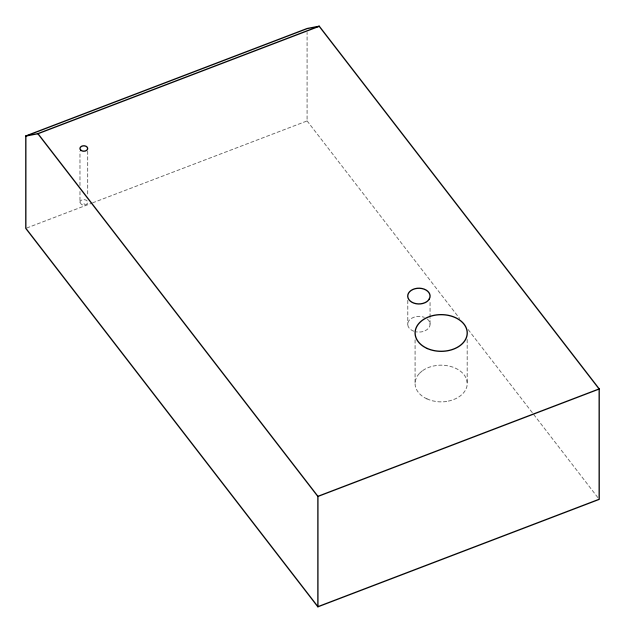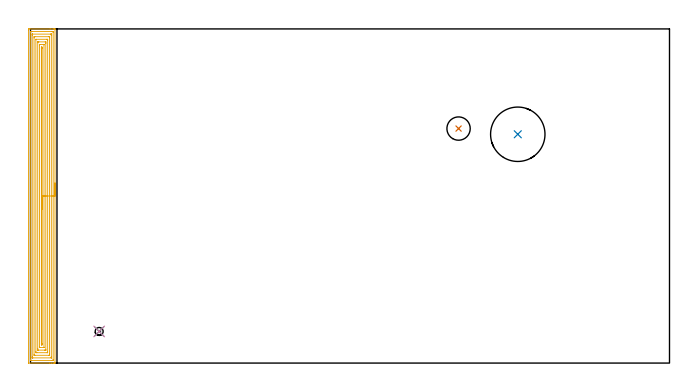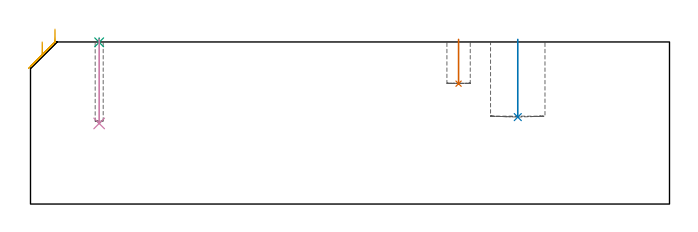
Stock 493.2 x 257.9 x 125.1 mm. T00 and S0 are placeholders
(PLAN: 5 operations, 4 tool changes, 17.4 min)
(1 INDEXABLE_INSERT_DRILL_BLIND_HOLE_FROM_SOLID | STEP1POCKET | NXT0302_007 | 0.14 min | 8120 mm3)
(2 INDEXABLE_INSERT_DRILL_BLIND_HOLE_FROM_SOLID_1 | STEP1POCKET_1 | NXT0302_036 | 0.24 min | 79622 mm3)
(3 SPOT_DRILL | STEP1POCKET_2 | NXT0321_9005460120000 | 0.03 min | 1 mm3)
(4 DRILL_BLIND_HOLE_INTO_CENTER | STEP1POCKET_2 | UGT0301_457 | 0.26 min | 1830 mm3)
(5 AREA_MILL | FG_CHAMFER_SURFACE | UGT0205_001 | 16.74 min | 53662 mm3)
(TOOL NXT0302_007 | Index. Insert Drill 18mm [880-D1800L25-05] | D18 PA176 FL90 Z2)
(TOOL NXT0302_036 | Index. Insert Drill 42mm [880-D4200L50-05] | D42 PA176 FL210 Z2)
(TOOL NXT0321_9005460120000 | NC Spot Drill, 142deg, 12mm, Carbide, Uncoated | D12 PA142 FL30 Z2)
(TOOL UGT0301_457 | Carbide Drill 6.2 mm | D6.2 PA118 FL63 Z2)
(TOOL UGT0205_001 | Chamfer Mill 20 x 3 x 45 deg. | D20 FL50 Z2)
(OP 1 INDEXABLE_INSERT_DRILL_BLIND_HOLE_FROM_SOLID)
G17 G21 G94 G90
T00 M6
G54
G17 G0 G90 X330.4 Y181. S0 M3
G43 Z135.1 H1
G94 G81 G98 Z92.9 F250. R127.1
G80
M5
M2
(OP 2 INDEXABLE_INSERT_DRILL_BLIND_HOLE_FROM_SOLID_1)
G17 G21 G94 G90
T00 M6
G54
G17 G0 G90 X376.1 Y176.6 S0 M3
G43 Z135.1 H1
G94 G81 G98 Z67.1 F250. R127.1
G80
M5
M2
(OP 3 SPOT_DRILL)
G17 G21 G94 G90
T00 M6
G54
G17 G0 G90 X53. Y24.4 S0 M3
G43 Z135.1 H0
G94 G81 G98 Z124.833 F250. R128.1
G80
M5
M2
(OP 4 DRILL_BLIND_HOLE_INTO_CENTER)
G17 G21 G94 G90
T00 M6
G54
G17 G0 G90 X53. Y24.4 S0 M3
G43 Z135.1 H0
G94 G81 G98 Z62.2 F250. R127.1
G80
M5
M2
(OP 5 AREA_MILL)
G17 G21 G94 G90
T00 M6
G54
G17 G0 G90 X18.9 Y138.95 S1061 M3
G43 Z135.1 H0
G94 G1 Y138.912 Z134.228 F250.
Y138.798 Z133.363
Y138.609 Z132.512
Y138.347 Z131.68
Y138.013 Z130.874
Y137.61 Z130.1
Y137.142 Z129.364
Y136.61 Z128.672
Y136.021 Z128.029
Y135.378 Z127.439
Y134.686 Z126.908
Y133.95 Z126.44
Y133.176 Z126.037
Y132.37 Z125.703
Y131.538 Z125.441
Y130.687 Z125.252
Y129.822 Z125.138
Y128.95 Z125.1
Y0.183
X18.897 Y0.009 Z125.088
X18.885 Y0.007 Z125.076
X18.506 Y0. Z124.706
X18.259 Z124.459
X17.536 Z123.731
X16.29 Z122.487
X14.885 Z121.08
X-1.281 Y0.001 Z104.917
X-1.492 Y0.01 Z104.706
X-1.499 Y0.222 Z104.699
Y0.251
X-1.5 Y256.862 Z104.7
X-1.499 Y257.27 Z104.701
X-1.495 Y257.752 Z104.703
X-1.492 Y257.891 Z104.706
X-1.019 Y257.895 Z105.178
X-0.397 Y257.9 Z105.801
X15.146 Z121.341
X17.536 Z123.731
X18.259 Z124.459
X18.506 Z124.706
X18.885 Y257.893 Z125.076
X18.897 Y257.891 Z125.088
X18.9 Y257.717 Z125.1
Y128.95
X17.486 Z123.686
X17.485 Y2.47 Z123.685
X17.484 Y2.419 Z123.684
X17.472 Y2.01 Z123.672
X17.063 Y2.002 Z123.263
X16.652 Y2.001 Z122.852
X16.182 Y2. Z122.382
X0.748 Y2.001 Z106.948
X0.275 Y2.003 Z106.475
X0.032 Y2.01 Z106.232
X-0.079 Y2.026 Z106.121
X-0.085 Y2.368 Z106.115
Y2.419
Y255.43
X-0.084 Y255.481 Z106.116
X-0.072 Y255.89 Z106.128
X0.337 Y255.898 Z106.537
X0.748 Y255.899 Z106.948
X1.218 Y255.9 Z107.418
X16.652 Y255.899 Z122.852
X17.125 Y255.897 Z123.325
X17.368 Y255.89 Z123.568
X17.479 Y255.874 Z123.679
X17.485 Y255.533 Z123.685
Y255.481
X17.486 Y128.95 Z123.686
X16.072 Z122.272
X16.071 Y4.795 Z122.271
X16.07 Y4.207 Z122.27
X16.067 Y4.054 Z122.267
X16.065 Y4.019 Z122.265
X16.062 Y4.01 Z122.262
X16.041 Y4.007 Z122.241
X15.972 Y4.001 Z122.172
X1.836 Y4. Z108.036
X1.632 Y4.001 Z107.832
X1.427 Y4.003 Z107.627
X1.369 Y4.006 Z107.569
X1.338 Y4.01 Z107.538
X1.335 Y4.025 Z107.535
X1.332 Y4.105 Z107.532
X1.33 Y4.207 Z107.53
X1.329 Y4.514 Z107.529
X1.328 Y5.101 Z107.528
Y253.105
X1.33 Y253.693 Z107.53
X1.333 Y253.846 Z107.533
X1.335 Y253.881 Z107.535
X1.338 Y253.89 Z107.538
X1.359 Y253.893 Z107.559
X1.428 Y253.899 Z107.628
X15.564 Y253.9 Z121.764
X15.768 Y253.899 Z121.968
X15.973 Y253.897 Z122.173
X16.031 Y253.894 Z122.231
X16.062 Y253.89 Z122.262
X16.065 Y253.875 Z122.265
X16.068 Y253.795 Z122.268
X16.07 Y253.693 Z122.27
X16.071 Y253.386 Z122.271
X16.072 Y252.799 Z122.272
Y128.95
X14.657 Z120.857
Y6.89
X14.654 Y6.229 Z120.854
X14.65 Y6.014 Z120.85
X14.441 Y6.008 Z120.641
X14.001 Y6. Z120.201
X3.399 Z109.599
X2.958 Y6.007 Z109.158
X2.75 Y6.012 Z108.95
X2.747 Y6.133 Z108.947
X2.743 Y6.659 Z108.943
Y251.01
X2.746 Y251.671 Z108.946
X2.75 Y251.886 Z108.95
X2.959 Y251.892 Z109.159
X3.399 Y251.9 Z109.599
X14.001 Z120.201
X14.441 Y251.893 Z120.641
X14.65 Y251.888 Z120.85
X14.653 Y251.767 Z120.853
X14.657 Y251.241 Z120.857
Y128.95
X13.243 Z119.443
X13.242 Y8.424 Z119.442
X13.239 Y8.171 Z119.439
X13.236 Y8.011 Z119.436
X13.201 Y8.007 Z119.401
X13.118 Y8.003 Z119.318
X12.904 Y8. Z119.104
X4.952 Z111.152
X4.282 Y8.004 Z110.482
X4.187 Y8.007 Z110.387
X4.165 Y8.009 Z110.365
X4.161 Y8.129 Z110.361
X4.158 Y8.297 Z110.358
X4.157 Y8.805 Z110.357
X4.158 Y249.476 Z110.358
X4.161 Y249.73 Z110.361
X4.164 Y249.89 Z110.364
X4.199 Y249.893 Z110.399
X4.282 Y249.897 Z110.482
X4.496 Y249.9 Z110.696
X12.448 Z118.648
X13.118 Y249.896 Z119.318
X13.213 Y249.893 Z119.413
X13.235 Y249.891 Z119.435
X13.239 Y249.771 Z119.439
X13.242 Y249.603 Z119.442
X13.243 Y249.349 Z119.443
Y249.222
Y128.95
X11.829 Z118.029
X11.828 Y10.225 Z118.028
X11.827 Y10.104 Z118.027
X11.825 Y10.044 Z118.025
X11.822 Y10.019 Z118.022
X11.805 Y10.007 Z118.005
X11.351 Y10.003 Z117.551
X10.928 Y10. Z117.128
X6.049 Y10.001 Z112.249
X5.622 Y10.004 Z111.822
X5.579 Y10.01 Z111.779
X5.577 Y10.051 Z111.777
X5.573 Y10.467 Z111.773
X5.571 Y10.95 Z111.771
Y11.361
X5.572 Y247.676 Z111.772
X5.573 Y247.796 Z111.773
X5.575 Y247.856 Z111.775
X5.577 Y247.881 Z111.777
X5.595 Y247.893 Z111.795
X6.049 Y247.897 Z112.249
X6.472 Y247.9 Z112.672
X11.351 Y247.899 Z117.551
X11.778 Y247.896 Z117.978
X11.821 Y247.89 Z118.021
X11.823 Y247.849 Z118.023
X11.827 Y247.434 Z118.027
X11.829 Y246.95 Z118.029
Y246.539
Y128.95
X10.415 Z116.615
Y12.255
X10.413 Y12.045 Z116.613
X10.411 Y12.02 Z116.611
X10.409 Y12.014 Z116.609
X10.389 Y12.01 Z116.589
X10.255 Y12.004 Z116.455
X10.087 Y12.001 Z116.287
X7.064 Z113.264
X7.033 Y12.002 Z113.233
X7.001 Y12.007 Z113.201
X6.992 Y12.01 Z113.192
X6.99 Y12.02 Z113.19
X6.987 Y12.055 Z113.187
X6.985 Y12.202 Z113.185
Y12.255
Y245.645
X6.987 Y245.855 Z113.187
X6.989 Y245.88 Z113.189
X6.991 Y245.886 Z113.191
X7.011 Y245.89 Z113.211
X7.145 Y245.896 Z113.345
X7.313 Y245.899 Z113.513
X10.336 Z116.536
X10.367 Y245.898 Z116.567
X10.399 Y245.893 Z116.599
X10.408 Y245.89 Z116.608
X10.41 Y245.88 Z116.61
X10.413 Y245.845 Z116.613
X10.415 Y245.698 Z116.615
Y245.645
Y128.95
X9. Z115.2
Y14.938
X8.998 Y14.636 Z115.198
X8.993 Y14.043 Z115.193
X8.737 Y14.006 Z114.937
X8.7 Y14.008 Z114.9
X8.407 Y14.043 Z114.607
X8.403 Y14.344 Z114.603
X8.4 Y14.938 Z114.6
Y15.242
Y242.962
X8.401 Y243.265 Z114.601
X8.407 Y243.857 Z114.607
X8.663 Y243.894 Z114.863
X8.7 Y243.892 Z114.9
X8.993 Y243.857 Z115.193
X8.997 Y243.556 Z115.197
X9. Y242.962 Z115.2
Y242.658
Y128.95
Y128.078 Z115.239
Y127.214 Z115.352
Y126.362 Z115.541
Y125.53 Z115.804
Y124.724 Z116.137
Y123.95 Z116.54
Y123.214 Z117.009
Y122.522 Z117.54
Y121.879 Z118.129
Y121.29 Z118.773
Y120.759 Z119.465
Y120.29 Z120.2
Y119.887 Z120.974
Y119.553 Z121.78
Y119.291 Z122.612
Y119.102 Z123.464
Y118.988 Z124.329
Y118.95 Z125.2
G0 Z135.1
M5
M2
